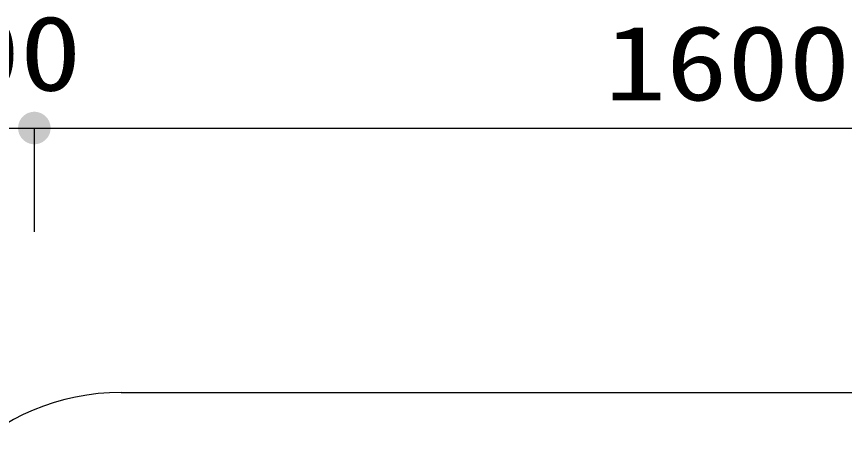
# Model space of a CAD drawing. Units: millimetres, scale not verified. Extents: x -8093 to 8093, y -5792 to 5792.
# Drawn here: x -5998 to -5044, y 1624 to 2104 of the extents above; entities that cross this region are included whole.
import ezdxf
from ezdxf.enums import TextEntityAlignment as Align

# ---------------------------------------------------------------- set-up
doc = ezdxf.new("R2010")
doc.units = ezdxf.units.MM
doc.header["$LTSCALE"] = 30
doc.layers.add('0-1_00クル-フ-0躯体', color=3, linetype='Continuous', lineweight=25)
doc.layers.add('0-3_00クル-フ-6寸法', color=132, linetype='Continuous', lineweight=25)
doc.styles.add('ＭＳ ゴシック', font='')
doc.styles.get('ＭＳ ゴシック').set_extended_font_data('MS Gothic')

msp = doc.modelspace()

# ---------------------------------------------------------------- linework, layer by layer
at = {"layer": '0-1_00クル-フ-0躯体'}
msp.add_line((-5877.91, 1670.18), (-4477.91, 1670.18), dxfattribs=at)
msp.add_arc((-5877.91, 1410.18), 260, 90, 180, dxfattribs=at)
at = {"layer": '0-3_00クル-フ-6寸法', "color": 4}
for p, q in [((-6077.91, 1975.43), (-5977.91, 1975.43)), ((-5977.91, 1855.43), (-5977.91, 1975.43)), ((-5977.91, 1855.43), (-5977.91, 1975.43)), ((-5977.91, 1975.43), (-4377.91, 1975.43))]:
    msp.add_line(p, q, dxfattribs=at)
at = {"layer": '0-3_00クル-フ-6寸法'}
for points in [[(-5977.91, 1975.43), (-5994.34, 1984.46), (-5993.08, 1986.45)], [(-5977.91, 1975.43), (-5994.34, 1984.46), (-5993.08, 1986.45)], [(-5977.91, 1975.43), (-5993.08, 1986.45), (-5991.58, 1988.26)], [(-5977.91, 1975.43), (-5993.08, 1986.45), (-5991.58, 1988.26)], [(-5977.91, 1975.43), (-5991.58, 1988.26), (-5989.86, 1989.87)], [(-5977.91, 1975.43), (-5991.58, 1988.26), (-5989.86, 1989.87)], [(-5977.91, 1975.43), (-5989.86, 1989.87), (-5987.96, 1991.26)], [(-5977.91, 1975.43), (-5989.86, 1989.87), (-5987.96, 1991.26)], [(-5977.91, 1975.43), (-5987.96, 1991.26), (-5985.9, 1992.39)], [(-5977.91, 1975.43), (-5987.96, 1991.26), (-5985.9, 1992.39)], [(-5977.91, 1975.43), (-5985.9, 1992.39), (-5983.71, 1993.26)], [(-5977.91, 1975.43), (-5985.9, 1992.39), (-5983.71, 1993.26)], [(-5977.91, 1975.43), (-5983.71, 1993.26), (-5981.43, 1993.85)], [(-5977.91, 1975.43), (-5983.71, 1993.26), (-5981.43, 1993.85)], [(-5977.91, 1975.43), (-5981.43, 1993.85), (-5979.09, 1994.14)], [(-5977.91, 1975.43), (-5981.43, 1993.85), (-5979.09, 1994.14)], [(-5977.91, 1975.43), (-5979.09, 1994.14), (-5976.74, 1994.14)], [(-5977.91, 1975.43), (-5979.09, 1994.14), (-5976.74, 1994.14)], [(-5977.91, 1975.43), (-5976.74, 1994.14), (-5974.4, 1993.85)], [(-5977.91, 1975.43), (-5976.74, 1994.14), (-5974.4, 1993.85)], [(-5977.91, 1975.43), (-5974.4, 1993.85), (-5972.12, 1993.26)], [(-5977.91, 1975.43), (-5974.4, 1993.85), (-5972.12, 1993.26)], [(-5977.91, 1975.43), (-5972.12, 1993.26), (-5969.93, 1992.39)], [(-5977.91, 1975.43), (-5972.12, 1993.26), (-5969.93, 1992.39)], [(-5977.91, 1975.43), (-5969.93, 1992.39), (-5967.87, 1991.26)], [(-5977.91, 1975.43), (-5969.93, 1992.39), (-5967.87, 1991.26)], [(-5977.91, 1975.43), (-5967.87, 1991.26), (-5965.96, 1989.87)], [(-5977.91, 1975.43), (-5967.87, 1991.26), (-5965.96, 1989.87)], [(-5977.91, 1975.43), (-5965.96, 1989.87), (-5964.24, 1988.26)], [(-5977.91, 1975.43), (-5965.96, 1989.87), (-5964.24, 1988.26)], [(-5977.91, 1975.43), (-5964.24, 1988.26), (-5962.74, 1986.45)], [(-5977.91, 1975.43), (-5964.24, 1988.26), (-5962.74, 1986.45)], [(-5977.91, 1975.43), (-5962.74, 1986.45), (-5961.48, 1984.46)], [(-5977.91, 1975.43), (-5962.74, 1986.45), (-5961.48, 1984.46)], [(-5977.91, 1975.43), (-5996.66, 1975.43), (-5996.52, 1977.78)], [(-5977.91, 1975.43), (-5996.66, 1975.43), (-5996.52, 1977.78)], [(-5977.91, 1975.43), (-5996.52, 1977.78), (-5996.07, 1980.09)], [(-5977.91, 1975.43), (-5996.52, 1977.78), (-5996.07, 1980.09)], [(-5977.91, 1975.43), (-5996.07, 1980.09), (-5995.35, 1982.33)], [(-5977.91, 1975.43), (-5996.07, 1980.09), (-5995.35, 1982.33)], [(-5977.91, 1975.43), (-5995.35, 1982.33), (-5994.34, 1984.46)], [(-5977.91, 1975.43), (-5995.35, 1982.33), (-5994.34, 1984.46)], [(-5977.91, 1975.43), (-5961.48, 1984.46), (-5960.48, 1982.33)], [(-5977.91, 1975.43), (-5961.48, 1984.46), (-5960.48, 1982.33)], [(-5977.91, 1975.43), (-5960.48, 1982.33), (-5959.75, 1980.09)], [(-5977.91, 1975.43), (-5960.48, 1982.33), (-5959.75, 1980.09)], [(-5977.91, 1975.43), (-5959.75, 1980.09), (-5959.31, 1977.78)], [(-5977.91, 1975.43), (-5959.75, 1980.09), (-5959.31, 1977.78)], [(-5977.91, 1975.43), (-5959.31, 1977.78), (-5959.16, 1975.43)], [(-5977.91, 1975.43), (-5959.31, 1977.78), (-5959.16, 1975.43)], [(-5977.91, 1975.43), (-5996.52, 1973.08), (-5996.66, 1975.43)], [(-5977.91, 1975.43), (-5996.52, 1973.08), (-5996.66, 1975.43)], [(-5977.91, 1975.43), (-5996.07, 1970.76), (-5996.52, 1973.08)], [(-5977.91, 1975.43), (-5996.07, 1970.76), (-5996.52, 1973.08)], [(-5977.91, 1975.43), (-5995.35, 1968.53), (-5996.07, 1970.76)], [(-5977.91, 1975.43), (-5995.35, 1968.53), (-5996.07, 1970.76)], [(-5977.91, 1975.43), (-5994.34, 1966.39), (-5995.35, 1968.53)], [(-5977.91, 1975.43), (-5994.34, 1966.39), (-5995.35, 1968.53)], [(-5977.91, 1975.43), (-5993.08, 1964.41), (-5994.34, 1966.39)], [(-5977.91, 1975.43), (-5993.08, 1964.41), (-5994.34, 1966.39)], [(-5977.91, 1975.43), (-5991.58, 1962.59), (-5993.08, 1964.41)], [(-5977.91, 1975.43), (-5991.58, 1962.59), (-5993.08, 1964.41)], [(-5977.91, 1975.43), (-5989.86, 1960.98), (-5991.58, 1962.59)], [(-5977.91, 1975.43), (-5989.86, 1960.98), (-5991.58, 1962.59)], [(-5977.91, 1975.43), (-5987.96, 1959.6), (-5989.86, 1960.98)], [(-5977.91, 1975.43), (-5987.96, 1959.6), (-5989.86, 1960.98)], [(-5977.91, 1975.43), (-5985.9, 1958.46), (-5987.96, 1959.6)], [(-5977.91, 1975.43), (-5985.9, 1958.46), (-5987.96, 1959.6)], [(-5977.91, 1975.43), (-5983.71, 1957.6), (-5985.9, 1958.46)], [(-5977.91, 1975.43), (-5983.71, 1957.6), (-5985.9, 1958.46)], [(-5977.91, 1975.43), (-5981.43, 1957.01), (-5983.71, 1957.6)], [(-5977.91, 1975.43), (-5981.43, 1957.01), (-5983.71, 1957.6)], [(-5977.91, 1975.43), (-5979.09, 1956.71), (-5981.43, 1957.01)], [(-5977.91, 1975.43), (-5979.09, 1956.71), (-5981.43, 1957.01)], [(-5977.91, 1975.43), (-5976.74, 1956.71), (-5979.09, 1956.71)], [(-5977.91, 1975.43), (-5976.74, 1956.71), (-5979.09, 1956.71)], [(-5977.91, 1975.43), (-5974.4, 1957.01), (-5976.74, 1956.71)], [(-5977.91, 1975.43), (-5972.12, 1957.6), (-5974.4, 1957.01)], [(-5977.91, 1975.43), (-5969.93, 1958.46), (-5972.12, 1957.6)], [(-5977.91, 1975.43), (-5967.87, 1959.6), (-5969.93, 1958.46)], [(-5977.91, 1975.43), (-5965.96, 1960.98), (-5967.87, 1959.6)], [(-5977.91, 1975.43), (-5964.24, 1962.59), (-5965.96, 1960.98)], [(-5977.91, 1975.43), (-5962.74, 1964.41), (-5964.24, 1962.59)], [(-5977.91, 1975.43), (-5961.48, 1966.39), (-5962.74, 1964.41)], [(-5977.91, 1975.43), (-5960.48, 1968.53), (-5961.48, 1966.39)], [(-5977.91, 1975.43), (-5959.75, 1970.76), (-5960.48, 1968.53)], [(-5977.91, 1975.43), (-5959.31, 1973.08), (-5959.75, 1970.76)], [(-5977.91, 1975.43), (-5959.16, 1975.43), (-5959.31, 1973.08)], [(-5977.91, 1975.43), (-5974.4, 1957.01), (-5976.74, 1956.71)], [(-5977.91, 1975.43), (-5972.12, 1957.6), (-5974.4, 1957.01)], [(-5977.91, 1975.43), (-5969.93, 1958.46), (-5972.12, 1957.6)], [(-5977.91, 1975.43), (-5967.87, 1959.6), (-5969.93, 1958.46)], [(-5977.91, 1975.43), (-5965.96, 1960.98), (-5967.87, 1959.6)], [(-5977.91, 1975.43), (-5964.24, 1962.59), (-5965.96, 1960.98)], [(-5977.91, 1975.43), (-5962.74, 1964.41), (-5964.24, 1962.59)], [(-5977.91, 1975.43), (-5961.48, 1966.39), (-5962.74, 1964.41)], [(-5977.91, 1975.43), (-5960.48, 1968.53), (-5961.48, 1966.39)], [(-5977.91, 1975.43), (-5959.75, 1970.76), (-5960.48, 1968.53)], [(-5977.91, 1975.43), (-5959.31, 1973.08), (-5959.75, 1970.76)], [(-5977.91, 1975.43), (-5959.16, 1975.43), (-5959.31, 1973.08)]]:
    msp.add_solid(points, dxfattribs=at)

# ---------------------------------------------------------------- texts
at = {"layer": '0-3_00クル-フ-6寸法', "color": 3, "style": 'ＭＳ ゴシック', "width": 1.2}
for s, p in [('100', (-6135.91, 1992.52)), ('1600', (-5320.2, 1981.27))]:
    msp.add_text(s, height=86.66, dxfattribs=at).set_placement(p, align=Align.BOTTOM_LEFT)

doc.saveas('drawing.dxf')
